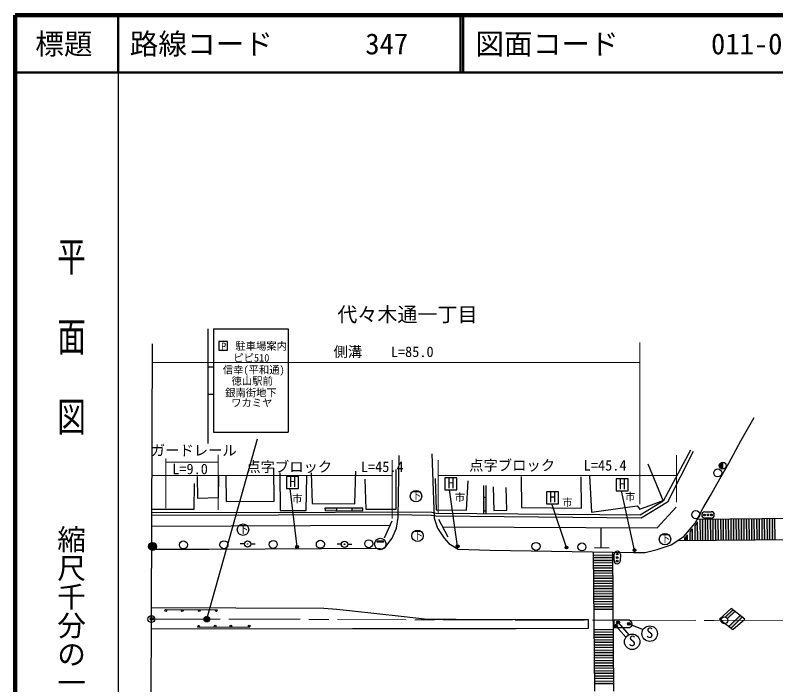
# Model space of a CAD drawing. Units: millimetres at full size, sheet at 1:1000; details may follow other scales. Extents: x 40000 to 680000, y 20000 to 380000.
# Drawn here: x 40000 to 172826, y 263122 to 380000 of the extents above; entities that cross this region are included whole.
import ezdxf
from ezdxf.enums import TextEntityAlignment as Align

# ---------------------------------------------------------------- set-up
doc = ezdxf.new("R2010")
doc.units = ezdxf.units.MM
doc.header["$LTSCALE"] = 1000
doc.header["$PDMODE"] = 32
doc.header["$PDSIZE"] = 500
doc.linetypes.add('CHAIN', pattern=[18.5, 12, -1.5, 3.5, -1.5])
for name, color, linetype, lineweight in [('M-BGD', 7, 'Continuous', 25), ('M-BGD-EXST', 7, 'Continuous', 25), ('M-BMK', 2, 'CHAIN', 13), ('M-BMK-OTRS', 5, 'Continuous', 25), ('M-BMK-SRVR', 3, 'Continuous', 25), ('M-STR-HTXT', 7, 'Continuous', 13), ('M-STR-STRC', 7, 'Continuous', 25), ('M-STR-STRD', 8, 'Continuous', 25), ('M-TTL', 2, 'Continuous', 140), ('M-TTL-BAND', 7, 'Continuous', 25), ('M-TTL-LINE', 7, 'Continuous', 50)]:
    doc.layers.add(name, color=color, linetype=linetype, lineweight=lineweight)
for name, color, linetype in [('M-BMK-HTXT', 7, 'Continuous'), ('M-OTRS', 6, 'Continuous'), ('M-TTL-TXT', 7, 'Continuous')]:
    doc.layers.add(name, color=color, linetype=linetype)
doc.styles.add('@ＭＳ ゴシック', font='')
doc.styles.add('ＭＳ ゴシック', font='')
doc.styles.get('@ＭＳ ゴシック').set_extended_font_data('@MS Gothic')
doc.styles.get('ＭＳ ゴシック').set_extended_font_data('MS Gothic')

msp = doc.modelspace()

# ---------------------------------------------------------------- hatches: boundary and pattern name
at = {"layer": 'M-BGD'}
for points in [[(163567, 301979, 0.41421), (162967, 301379, 0.41421), (163567, 300779)], [(122263, 293478), (122263, 295879), (121813, 295879), (121813, 293478)], [(96087, 293493), (96087, 293993), (94159, 293981), (94162, 293481)], [(100707, 293523), (100704, 294023), (98773, 294010), (98773, 293510)], [(63297, 287266, 1), (64697, 287266, 1)], [(80538, 287700, 1), (80638, 287700, 1)], [(97460, 287652, 1), (97560, 287652, 1)]]:
    msp.add_hatch(color=256, dxfattribs=at).paths.add_polyline_path(points)
at = {"layer": 'M-BGD-EXST'}
for points in [[(89466, 287210, 1), (88966, 287210, 0.41421), (89216, 286960, 0.41421)], [(117518, 287293, 1), (117018, 287293, 1)], [(136520, 287092, 0.41421), (136270, 287342, 0.41421), (136020, 287092, 0.41421), (136270, 286842, 0.41421)], [(148397, 286606, 1), (147897, 286606, 1)], [(145158, 273427, 0.41421), (144908, 273677, 0.41421), (144658, 273427, 1)], [(145524, 274002, 0.41421), (145274, 274252, 0.41421), (145024, 274002, 0.41421), (145274, 273752, 0.41421)], [(147408, 273754, 1), (146908, 273754, 1)]]:
    msp.add_hatch(color=256, dxfattribs=at).paths.add_polyline_path(points)
at = {"layer": 'M-STR-STRC'}
for points in [[(159180, 291558), (158976, 291168), (158736, 290888), (158760, 288334), (159210, 288338)], [(160075, 292053), (159625, 292049), (159660, 288342), (160110, 288346)], [(160975, 292062), (160525, 292057), (160560, 288351), (161010, 288355)], [(161875, 292070), (161425, 292066), (161460, 288359), (161910, 288364)], [(162775, 292079), (162325, 292075), (162360, 288368), (162810, 288372)], [(163675, 292088), (163225, 292083), (163260, 288377), (163710, 288381)], [(164575, 292096), (164125, 292092), (164160, 288385), (164610, 288389)], [(165475, 292105), (165025, 292100), (165060, 288394), (165510, 288398)], [(166375, 292113), (165925, 292109), (165960, 288402), (166410, 288407)], [(167275, 292122), (166825, 292118), (166860, 288411), (167310, 288415)], [(168175, 292130), (167725, 292126), (167760, 288419), (168210, 288424)], [(169075, 292139), (168625, 292135), (168660, 288428), (169110, 288432)], [(169975, 292148), (169525, 292143), (169560, 288437), (170010, 288441)], [(170875, 292156), (170425, 292152), (170460, 288445), (170910, 288450)], [(171774, 292165), (171324, 292161), (171360, 288454), (171810, 288458)], [(172674, 292173), (172224, 292169), (172260, 288462), (172710, 288467)], [(158291, 290366), (157846, 289844), (157860, 288325), (158310, 288329)], [(157401, 289323), (156956, 288801), (156961, 288316), (157410, 288321)], [(144353, 285796), (141008, 285766), (141012, 285316), (144357, 285346)], [(144361, 284896), (141016, 284866), (141020, 284416), (144365, 284446)], [(144369, 283996), (141024, 283966), (141028, 283516), (144373, 283546)], [(144377, 283096), (141032, 283066), (141036, 282616), (144381, 282646)], [(144385, 282196), (141040, 282166), (141044, 281716), (144389, 281746)], [(144393, 281296), (141048, 281266), (141052, 280816), (144397, 280846)], [(144401, 280396), (141056, 280366), (141060, 279916), (144405, 279946)], [(144409, 279496), (141064, 279466), (141068, 279016), (144413, 279046)], [(144418, 278596), (141072, 278566), (141076, 278116), (144422, 278146)], [(144426, 277696), (141080, 277666), (141084, 277216), (144430, 277246)], [(144434, 276796), (141088, 276766), (141092, 276316), (144438, 276346)], [(73972, 274592, 1), (72972, 274592, 1)], [(165663, 275931), (165303, 276209), (163990, 274945), (164368, 274683, 0.19881), (163990, 274945), (164368, 274683)], [(166983, 274911), (166623, 275189), (164655, 273294), (165016, 273017)], [(144469, 272812), (141124, 272782), (141128, 272332), (144473, 272362)], [(144477, 271912), (141132, 271882), (141136, 271432), (144481, 271462)], [(144485, 271012), (141140, 270982), (141144, 270532), (144489, 270562)], [(144493, 270112), (141148, 270082), (141152, 269632), (144497, 269662)], [(144501, 269212), (141156, 269182), (141160, 268732), (144505, 268762)], [(144509, 268312), (141164, 268282), (141168, 267832), (144513, 267862)], [(144517, 267412), (141172, 267382), (141176, 266932), (144521, 266962)], [(144525, 266512), (141180, 266482), (141184, 266032), (144529, 266062)], [(144534, 265612), (141188, 265582), (141192, 265132), (144538, 265162)], [(144542, 264712), (141196, 264682), (141200, 264232), (144546, 264262)], [(144550, 263812), (141204, 263782), (141208, 263332), (144554, 263362)]]:
    msp.add_hatch(color=256, dxfattribs=at).paths.add_polyline_path(points)

# ---------------------------------------------------------------- linework, layer by layer
at = {"layer": 'M-BGD'}
for p, q in [((163567, 300779), (163567, 301979)), ((121813, 292963), (121813, 297926)), ((122263, 292959), (122263, 297926)), ((121813, 295879), (122263, 295879)), ((94159, 293981), (100704, 294023)), ((94162, 293481), (94159, 293981)), ((96087, 293993), (96087, 293493)), ((98773, 294010), (98773, 293510)), ((100707, 293523), (100704, 294023)), ((94162, 293481), (100707, 293523)), ((121813, 293478), (122263, 293478)), ((103196, 288234), (104334, 288234)), ((103196, 288042), (103196, 288234)), ((104334, 288234), (104334, 288042)), ((80038, 287700), (79288, 287700)), ((81138, 287700), (81888, 287700)), ((96960, 287652), (96210, 287652)), ((98060, 287652), (98810, 287652)), ((104334, 288042), (103196, 288042)), ((66293, 276236), (75313, 276210)), ((71850, 273187), (80986, 273239))]:
    msp.add_line(p, q, dxfattribs=at)
for points in [[(112762, 303442), (113173, 292215), (113774, 290472), (114894, 288728), (115705, 287787), (117341, 286776), (122969, 286601), (147979, 286197), (150038, 286220), (152094, 286762), (154558, 287569), (156768, 288983), (158758, 291315), (160096, 293869), (161401, 296180), (163037, 299054), (164618, 301818), (166730, 305732), (169032, 309783)], [(63833, 286796), (73829, 286781), (103301, 286984), (104130, 286826), (104708, 287278), (105834, 288733), (106616, 290467), (106850, 292342), (107033, 303152)], [(158377, 303846), (153889, 294992), (149292, 292219), (113450, 292537), (112710, 292688), (105838, 292771), (86008, 292738), (63859, 292676)], [(157937, 304082), (153157, 295150), (149154, 292720), (113503, 293036), (112763, 293188), (105840, 293271), (86005, 293158), (63861, 293176)], [(140312, 299672), (140638, 293252), (148592, 294360), (149081, 293806), (153156, 295305), (150548, 301628)], [(76769, 299710), (76863, 295139), (85224, 295201), (85193, 300931)], [(91711, 300125), (91872, 294751), (99301, 294731), (99462, 300387)], [(101057, 299038), (101258, 293764), (106533, 293804), (106533, 300688)], [(75478, 299534), (75437, 295760), (71865, 295659), (71845, 299494)], [(86206, 300105), (86246, 293523), (90816, 293543), (90917, 299521)], [(113330, 299111), (113491, 293678), (118787, 293585), (119087, 298695)], [(128353, 299461), (128390, 294066), (138908, 293955), (138816, 299404)], [(71272, 298276), (71191, 293711), (63863, 293742)], [(123469, 297680), (123598, 293547), (125842, 293621), (125749, 297551)]]:
    msp.add_lwpolyline(points, dxfattribs=at)
for centre, radius in [((163567, 301379), 600), ((162690, 300096), 700), ((158864, 292818), 700), ((69366, 287542), 700), ((76459, 287561), 700), ((80588, 287700), 550), ((85052, 287620), 700), ((93289, 287659), 700), ((101742, 287738), 700), ((103758, 287690), 1000), ((63997, 287266), 700), ((80588, 287700), 50), ((97510, 287652), 550), ((97510, 287652), 50), ((130951, 287282), 700), ((138976, 287181), 700), ((66293, 276086), 150), ((69167, 276077), 150), ((72142, 276069), 150), ((75124, 276060), 150), ((72046, 273338), 150), ((74913, 273354), 150), ((77668, 273370), 150), ((80873, 273388), 150)]:
    msp.add_circle(centre, radius, dxfattribs=at)
at = {"layer": 'M-BGD-EXST'}
for p, q in [((89472, 299495), (87372, 299495)), ((87372, 299495), (87372, 297395)), ((89472, 297395), (89472, 299495)), ((117143, 299273), (115043, 299273)), ((115043, 299273), (115043, 297173)), ((117143, 297173), (117143, 299273)), ((147035, 299090), (144935, 299090)), ((144935, 299090), (144935, 296990)), ((147035, 296990), (147035, 299090)), ((87372, 297395), (89472, 297395)), ((89216, 287210), (87989, 297395)), ((115043, 297173), (117143, 297173)), ((117268, 287293), (115848, 297173)), ((134895, 296802), (132795, 296802)), ((132795, 296802), (132795, 294702)), ((134895, 294702), (134895, 296802)), ((144935, 296990), (147035, 296990)), ((148147, 286606), (145854, 296990)), ((132795, 294702), (134895, 294702)), ((136270, 287092), (133713, 294702)), ((145274, 274002), (147142, 271838)), ((147158, 273754), (149661, 272768)), ((144908, 273427), (146651, 271420))]:
    msp.add_line(p, q, dxfattribs=at)
for centre, radius in [((109994, 296050), 1000), ((79789, 290198), 1000), ((110268, 289126), 1000), ((153472, 288551), 1000), ((89216, 287210), 250), ((117268, 287293), 250), ((136270, 287092), 250), ((148147, 286606), 250), ((144908, 273427), 250), ((145274, 274002), 250), ((147158, 273754), 250), ((150808, 272055), 1350), ((147747, 270631), 1350)]:
    msp.add_circle(centre, radius, dxfattribs=at)
at = {"layer": 'M-BMK'}
msp.add_lwpolyline([(63781, 274576), (77761, 274599), (127340, 274405), (146838, 274402), (162036, 274352), (185841, 274428), (223115, 274331), (251627, 274230), (264594, 274258)], dxfattribs=at)
at = {"layer": 'M-BMK-OTRS'}
msp.add_line((63653, 244882), (63988, 322654), dxfattribs=at)
at = {"layer": 'M-BMK-SRVR'}
for centre in [(63781, 274576), (163863, 274358)]:
    msp.add_circle(centre, 600, dxfattribs=at)
at = {"layer": 'M-OTRS'}
msp.add_point((63825, 274634), dxfattribs=at)
at = {"layer": 'M-STR-HTXT'}
for p, q in [((149080, 294678), (149080, 322878)), ((149080, 319383), (63973, 319383)), ((75416, 303283), (75416, 293663)), ((155506, 294991), (155506, 303216)), ((66328, 293975), (66328, 302601)), ((66328, 301973), (75416, 301973)), ((105854, 292120), (105854, 302334)), ((113884, 293033), (113884, 302353)), ((105854, 299628), (63888, 299628)), ((155506, 299664), (113884, 299664))]:
    msp.add_line(p, q, dxfattribs=at)
at = {"layer": 'M-STR-STRC'}
for p, q in [((73653, 325227), (73653, 305227)), ((74653, 325227), (87653, 325227)), ((74653, 325227), (74653, 307227)), ((87653, 325227), (87653, 307227)), ((77085, 323021), (75585, 323021)), ((75585, 323021), (75585, 321521)), ((77085, 321521), (77085, 323021)), ((75585, 321521), (77085, 321521)), ((73653, 318602), (74653, 318602)), ((73653, 313852), (74653, 313852)), ((74653, 307227), (87653, 307227)), ((73472, 274592), (82285, 306080)), ((159210, 292045), (177481, 292219)), ((160438, 293323), (161538, 293332)), ((161547, 292232), (160447, 292223)), ((105450, 290926), (63850, 290731)), ((104470, 288751), (105805, 291716)), ((115619, 288898), (113973, 291993)), ((159210, 288338), (159180, 291558)), ((159660, 288342), (159625, 292049)), ((160110, 288346), (160075, 292053)), ((160560, 288351), (160525, 292057)), ((161010, 288355), (160975, 292062)), ((161460, 288359), (161425, 292066)), ((161910, 288364), (161875, 292070)), ((162360, 288368), (162325, 292075)), ((162810, 288372), (162775, 292079)), ((163260, 288377), (163225, 292083)), ((163710, 288381), (163675, 292088)), ((164160, 288385), (164125, 292092)), ((164610, 288389), (164575, 292096)), ((165060, 288394), (165025, 292100)), ((165510, 288398), (165475, 292105)), ((165960, 288402), (165925, 292109)), ((166410, 288407), (166375, 292113)), ((166860, 288411), (166825, 292118)), ((167310, 288415), (167275, 292122)), ((167760, 288419), (167725, 292126)), ((168210, 288424), (168175, 292130)), ((168660, 288428), (168625, 292135)), ((169110, 288432), (169075, 292139)), ((169560, 288437), (169525, 292143)), ((170010, 288441), (169975, 292148)), ((170460, 288445), (170425, 292152)), ((170910, 288450), (170875, 292156)), ((171360, 288454), (171324, 292161)), ((171810, 288458), (171774, 292165)), ((172260, 288462), (172224, 292169)), ((172710, 288467), (172674, 292173)), ((142333, 287044), (142349, 290569)), ((157846, 289844), (158291, 290366)), ((157860, 288325), (157846, 289844)), ((158310, 288329), (158291, 290366)), ((158760, 288334), (158736, 290888)), ((155742, 288305), (180389, 288540)), ((156956, 288801), (157401, 289323)), ((156961, 288316), (156956, 288801)), ((157410, 288321), (157401, 289323)), ((141151, 287063), (143735, 287022)), ((141220, 262036), (141003, 286310)), ((141008, 285766), (144353, 285796)), ((144566, 262009), (144349, 286256)), ((144573, 284800), (144604, 285900)), ((145703, 285869), (145672, 284769)), ((141012, 285316), (144357, 285346)), ((141016, 284866), (144361, 284896)), ((141020, 284416), (144365, 284446)), ((141024, 283966), (144369, 283996)), ((141028, 283516), (144373, 283546)), ((141032, 283066), (144377, 283096)), ((141036, 282616), (144381, 282646)), ((141040, 282166), (144385, 282196)), ((141044, 281716), (144389, 281746)), ((141048, 281266), (144393, 281296)), ((141052, 280816), (144397, 280846)), ((141056, 280366), (144401, 280396)), ((141060, 279916), (144405, 279946)), ((141064, 279466), (144409, 279496)), ((141068, 279016), (144413, 279046)), ((141072, 278566), (144418, 278596)), ((141076, 278116), (144422, 278146)), ((141080, 277666), (144426, 277696)), ((141084, 277216), (144430, 277246)), ((141088, 276766), (144434, 276796)), ((141092, 276316), (144438, 276346)), ((163990, 274945), (165303, 276209)), ((164368, 274683), (165663, 275931)), ((164655, 273294), (166623, 275189)), ((165016, 273017), (166983, 274911)), ((141124, 272782), (144469, 272812)), ((141128, 272332), (144473, 272362)), ((141132, 271882), (144477, 271912)), ((141136, 271432), (144481, 271462)), ((141140, 270982), (144485, 271012)), ((141144, 270532), (144489, 270562)), ((141148, 270082), (144493, 270112)), ((141152, 269632), (144497, 269662)), ((141156, 269182), (144501, 269212)), ((141160, 268732), (144505, 268762)), ((141164, 268282), (144509, 268312)), ((141168, 267832), (144513, 267862)), ((141172, 267382), (144517, 267412)), ((141176, 266932), (144521, 266962)), ((141180, 266482), (144525, 266512)), ((141184, 266032), (144529, 266062)), ((141188, 265582), (144534, 265612)), ((141192, 265132), (144538, 265162)), ((141196, 264682), (144542, 264712)), ((141200, 264232), (144546, 264262)), ((141204, 263782), (144550, 263812)), ((141208, 263332), (144554, 263362))]:
    msp.add_line(p, q, dxfattribs=at)
for points in [[(114665, 290693), (152126, 290525), (155429, 294146)], [(158736, 290888), (158976, 291168), (159180, 291558)]]:
    msp.add_lwpolyline(points, dxfattribs=at)
msp.add_lwpolyline([(165318, 272784), (167414, 274578), (165032, 276419), (162984, 274578)], close=True, dxfattribs=at)
for centre, radius in [((160377, 292767), 150), ((160997, 292772), 150), ((161617, 292777), 150), ((145149, 285950), 150), ((145115, 284711), 150), ((145132, 285330), 150), ((73472, 274592), 500)]:
    msp.add_circle(centre, radius, dxfattribs=at)
for centre, start, end in [((160442, 292773), 90.48543, 180.48543), ((160442, 292773), 180.48543, 270.48543), ((161542, 292782), 0.48543, 90.48543), ((161542, 292782), 270.48543, 0.48543), ((145153, 285884), 88.39358, 178.39358), ((145153, 285884), 358.39358, 88.39358), ((145123, 284785), 178.39358, 268.39358), ((145123, 284785), 268.39358, 358.39358)]:
    msp.add_arc(centre, 550, start, end, dxfattribs=at)
at = {"layer": 'M-STR-STRD'}
msp.add_lwpolyline([(63773, 272900), (98902, 272932), (127485, 272947), (140113, 273029), (140113, 274484), (134152, 274462), (117013, 274494), (111997, 274541), (107392, 275051), (98909, 275997), (96150, 276284), (93908, 276456), (78539, 276480), (63789, 276544)], dxfattribs=at)
msp.add_lwpolyline([(144575, 274470), (147245, 274470), (147564, 274169), (147692, 273784), (147623, 273287), (147307, 273047), (144584, 273047)], close=True, dxfattribs=at)
at = {"layer": 'M-TTL'}
for p, q in [((40000, 380000), (40000, 20000)), ((680000, 380000), (40000, 380000))]:
    msp.add_line(p, q, dxfattribs=at)
at = {"layer": 'M-TTL-BAND'}
msp.add_line((58000, 370000), (58000, 20000), dxfattribs=at)
at = {"layer": 'M-TTL-LINE'}
for p, q in [((58000, 380000), (58000, 370000)), ((117750, 380000), (117750, 370000)), ((118250, 380000), (118250, 370000)), ((40000, 370000), (680000, 370000))]:
    msp.add_line(p, q, dxfattribs=at)

# ---------------------------------------------------------------- texts
at = {"layer": 'M-BGD-EXST', "style": 'ＭＳ ゴシック'}
for s, height, p in [('H', 1833, (87824, 297086)), ('H', 1833, (115495, 296865)), ('H', 1833, (145388, 296682)), ('市', 1320, (88354, 294549)), ('下', 1320, (109141, 295063)), ('市', 1320, (116755, 294765)), ('H', 1833, (133248, 294394)), ('市', 1320, (146490, 294894)), ('市', 1320, (135540, 293914)), ('下', 1320, (78936, 289211)), ('下', 1320, (109416, 288139)), ('下', 1320, (152620, 287564))]:
    msp.add_text(s, height=height, dxfattribs=at).set_placement(p, align=Align.BOTTOM_LEFT)
for p in [(150152, 270762), (147091, 269338)]:
    msp.add_text('S', height=1833, rotation=358.508, dxfattribs=at).set_placement(p, align=Align.BOTTOM_LEFT)
at = {"layer": 'M-BMK-HTXT', "style": 'ＭＳ ゴシック'}
msp.add_text('代々木通一丁目', height=2566, dxfattribs=at).set_placement((96249, 325709), align=Align.BOTTOM_LEFT)
at = {"layer": 'M-STR-HTXT', "style": 'ＭＳ ゴシック'}
for s, p in [('側溝\u3000\u3000L=85.0', (95588, 319787)), ('ガードレール', (63686, 302580)), ('L=9.0', (67413, 299331)), ('点字ブロック\u3000\u3000L=45.4', (80355, 299713)), ('点字ブロック\u3000\u3000L=45.4', (119279, 299964))]:
    msp.add_text(s, height=1833, dxfattribs=at).set_placement(p, align=Align.BOTTOM_LEFT)
at = {"layer": 'M-STR-STRC', "style": 'ＭＳ ゴシック'}
for s, p in [('P', (76404, 322199)), ('駐車場案内', (82954, 322255)), ('ピピ510', (81238, 320196)), ('信幸(平和通)', (81657, 318099)), ('徳山駅前', (81390, 316155)), ('銀南街地下', (81162, 314096)), ('ワカミヤ', (81314, 312342))]:
    msp.add_text(s, height=1320, dxfattribs=at).set_placement(p, align=Align.MIDDLE_CENTER)
at = {"layer": 'M-TTL-BAND', "style": '@ＭＳ ゴシック', "width": 1.4}
msp.add_text('平  面  図', height=3666, rotation=270, dxfattribs=at).set_placement((49777, 306475), align=Align.MIDDLE_RIGHT)
at = {"layer": 'M-TTL-BAND', "style": '@ＭＳ ゴシック'}
msp.add_text('縮尺千分の一', height=3666, rotation=270, dxfattribs=at).set_placement((49777, 261030), align=Align.MIDDLE_RIGHT)
at = {"layer": 'M-TTL-TXT', "style": 'ＭＳ ゴシック'}
msp.add_text('標題', height=3666, dxfattribs=at).set_placement((48500, 375000), align=Align.MIDDLE_CENTER)
for s, p in [('路線コード', (60000, 375000)), ('347', (101142, 375000)), ('図面コード', (120380, 375000)), ('011-00', (161521, 375000))]:
    msp.add_text(s, height=3666, dxfattribs=at).set_placement(p, align=Align.MIDDLE_LEFT)

doc.saveas('drawing.dxf')
